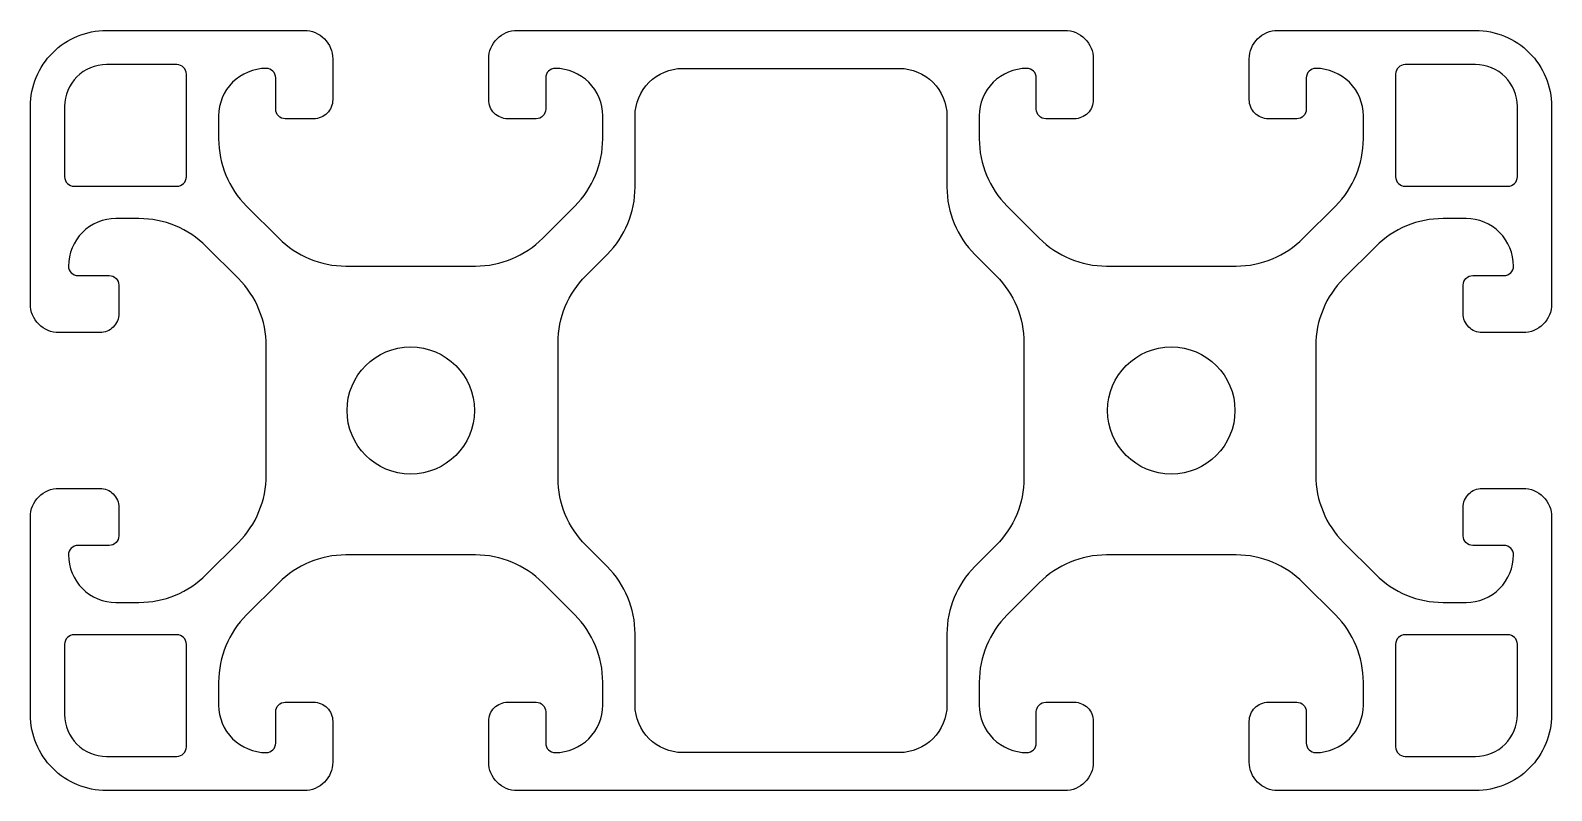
# Model space of a CAD drawing. Header units: millimetres. Extents: x -54.4 to 25.6, y -40 to 0.
import ezdxf

# ---------------------------------------------------------------- set-up
doc = ezdxf.new("R2010")
doc.units = ezdxf.units.MM
doc.layers.get('0').update_dxf_attribs({"linetype": 'CONTINUOUS'})

msp = doc.modelspace()

# ---------------------------------------------------------------- linework, layer by layer
for points in [[(-2, -38, 0.414214), (-1.5, -37.5), (-1.5, -35.85, -0.414214), (-1, -35.35), (0.5, -35.35, -0.414214), (1.5, -36.35), (1.5, -38.5, -0.414214), (0, -40), (-28.8, -40, -0.414214), (-30.3, -38.5), (-30.3, -36.35, -0.414214), (-29.3, -35.35), (-27.8, -35.35, -0.414214), (-27.3, -35.85), (-27.3, -37.5, 0.414214), (-26.8, -38, 0.414214), (-24.3, -35.5), (-24.3, -34.292, 0.198912), (-25.764, -30.757), (-27.457, -29.064, 0.198912), (-30.992, -27.6), (-37.808, -27.6, 0.198912), (-41.343, -29.064), (-43.036, -30.757, 0.198912), (-44.5, -34.292), (-44.5, -35.5, 0.414214), (-42, -38, 0.414214), (-41.5, -37.5), (-41.5, -35.85, -0.414214), (-41, -35.35), (-39.5, -35.35, -0.414214), (-38.5, -36.35), (-38.5, -38.5, -0.414214), (-40, -40), (-50.4, -40, -0.414214), (-54.4, -36), (-54.4, -25.6, -0.414214), (-52.9, -24.1), (-50.75, -24.1, -0.414214), (-49.75, -25.1), (-49.75, -26.6, -0.414214), (-50.25, -27.1), (-51.9, -27.1, 0.414214), (-52.4, -27.6, 0.414214), (-49.9, -30.1), (-48.692, -30.1, 0.198912), (-45.157, -28.636), (-43.464, -26.943, 0.198912), (-42, -23.408), (-42, -16.592, 0.198912), (-43.464, -13.057), (-45.157, -11.364, 0.198912), (-48.692, -9.9), (-49.9, -9.9, 0.414214), (-52.4, -12.4, 0.414214), (-51.9, -12.9), (-50.25, -12.9, -0.414214), (-49.75, -13.4), (-49.75, -14.9, -0.414214), (-50.75, -15.9), (-52.9, -15.9, -0.414214), (-54.4, -14.4), (-54.4, -4, -0.414214), (-50.4, 0), (-40, 0, -0.414214), (-38.5, -1.5), (-38.5, -3.65, -0.414214), (-39.5, -4.65), (-41, -4.65, -0.414214), (-41.5, -4.15), (-41.5, -2.5, 0.414214), (-42, -2, 0.414214), (-44.5, -4.5), (-44.5, -5.708, 0.198912), (-43.036, -9.243), (-41.343, -10.936, 0.198912), (-37.808, -12.4), (-30.992, -12.4, 0.198912), (-27.457, -10.936), (-25.764, -9.243, 0.198912), (-24.3, -5.708), (-24.3, -4.5, 0.414214), (-26.8, -2, 0.414214), (-27.3, -2.5), (-27.3, -4.15, -0.414214), (-27.8, -4.65), (-29.3, -4.65, -0.414214), (-30.3, -3.65), (-30.3, -1.5, -0.414214), (-28.8, 0), (0, 0, -0.414214), (1.5, -1.5), (1.5, -3.65, -0.414214), (0.5, -4.65), (-1, -4.65, -0.414214), (-1.5, -4.15), (-1.5, -2.5, 0.414214), (-2, -2, 0.414214), (-4.5, -4.5), (-4.5, -5.708, 0.198912), (-3.036, -9.243), (-1.343, -10.936, 0.198912), (2.192, -12.4), (9.008, -12.4, 0.198912), (12.543, -10.936), (14.236, -9.243, 0.198912), (15.7, -5.708), (15.7, -4.5, 0.414214), (13.2, -2, 0.414214), (12.7, -2.5), (12.7, -4.15, -0.414214), (12.2, -4.65), (10.7, -4.65, -0.414214), (9.7, -3.65), (9.7, -1.5, -0.414214), (11.2, 0), (21.6, 0, -0.414214), (25.6, -4), (25.6, -14.4, -0.414214), (24.1, -15.9), (21.95, -15.9, -0.414214), (20.95, -14.9), (20.95, -13.4, -0.414214), (21.45, -12.9), (23.1, -12.9, 0.414214), (23.6, -12.4, 0.414214), (21.1, -9.9), (19.892, -9.9, 0.198912), (16.357, -11.364), (14.664, -13.057, 0.198912), (13.2, -16.592), (13.2, -23.408, 0.198912), (14.664, -26.943), (16.357, -28.636, 0.198912), (19.892, -30.1), (21.1, -30.1, 0.414214), (23.6, -27.6, 0.414214), (23.1, -27.1), (21.45, -27.1, -0.414214), (20.95, -26.6), (20.95, -25.1, -0.414214), (21.95, -24.1), (24.1, -24.1, -0.414214), (25.6, -25.6), (25.6, -36, -0.414214), (21.6, -40), (11.2, -40, -0.414214), (9.7, -38.5), (9.7, -36.35, -0.414214), (10.7, -35.35), (12.2, -35.35, -0.414214), (12.7, -35.85), (12.7, -37.5, 0.414214), (13.2, -38, 0.414214), (15.7, -35.5), (15.7, -34.292, 0.198912), (14.236, -30.757), (12.543, -29.064, 0.198912), (9.008, -27.6), (2.192, -27.6, 0.198912), (-1.343, -29.064), (-3.036, -30.757, 0.198912), (-4.5, -34.292), (-4.5, -35.5, 0.414214)], [(-2, -38, 0.414214), (-1.5, -37.5), (-1.5, -35.85, -0.414214), (-1, -35.35), (0.5, -35.35, -0.414214), (1.5, -36.35), (1.5, -38.5, -0.414214), (0, -40), (-28.8, -40, -0.414214), (-30.3, -38.5), (-30.3, -36.35, -0.414214), (-29.3, -35.35), (-27.8, -35.35, -0.414214), (-27.3, -35.85), (-27.3, -37.5, 0.414214), (-26.8, -38, 0.414214), (-24.3, -35.5), (-24.3, -34.292, 0.198912), (-25.764, -30.757), (-27.457, -29.064, 0.198912), (-30.992, -27.6), (-37.808, -27.6, 0.198912), (-41.343, -29.064), (-43.036, -30.757, 0.198912), (-44.5, -34.292), (-44.5, -35.5, 0.414214), (-42, -38, 0.414214), (-41.5, -37.5), (-41.5, -35.85, -0.414214), (-41, -35.35), (-39.5, -35.35, -0.414214), (-38.5, -36.35), (-38.5, -38.5, -0.414214), (-40, -40), (-50.4, -40, -0.414214), (-54.4, -36), (-54.4, -25.6, -0.414214), (-52.9, -24.1), (-50.75, -24.1, -0.414214), (-49.75, -25.1), (-49.75, -26.6, -0.414214), (-50.25, -27.1), (-51.9, -27.1, 0.414214), (-52.4, -27.6, 0.414214), (-49.9, -30.1), (-48.692, -30.1, 0.198912), (-45.157, -28.636), (-43.464, -26.943, 0.198912), (-42, -23.408), (-42, -16.592, 0.198912), (-43.464, -13.057), (-45.157, -11.364, 0.198912), (-48.692, -9.9), (-49.9, -9.9, 0.414214), (-52.4, -12.4, 0.414214), (-51.9, -12.9), (-50.25, -12.9, -0.414214), (-49.75, -13.4), (-49.75, -14.9, -0.414214), (-50.75, -15.9), (-52.9, -15.9, -0.414214), (-54.4, -14.4), (-54.4, -4, -0.414214), (-50.4, 0), (-40, 0, -0.414214), (-38.5, -1.5), (-38.5, -3.65, -0.414214), (-39.5, -4.65), (-41, -4.65, -0.414214), (-41.5, -4.15), (-41.5, -2.5, 0.414214), (-42, -2, 0.414214), (-44.5, -4.5), (-44.5, -5.708, 0.198912), (-43.036, -9.243), (-41.343, -10.936, 0.198912), (-37.808, -12.4), (-30.992, -12.4, 0.198912), (-27.457, -10.936), (-25.764, -9.243, 0.198912), (-24.3, -5.708), (-24.3, -4.5, 0.414214), (-26.8, -2, 0.414214), (-27.3, -2.5), (-27.3, -4.15, -0.414214), (-27.8, -4.65), (-29.3, -4.65, -0.414214), (-30.3, -3.65), (-30.3, -1.5, -0.414214), (-28.8, 0), (0, 0, -0.414214), (1.5, -1.5), (1.5, -3.65, -0.414214), (0.5, -4.65), (-1, -4.65, -0.414214), (-1.5, -4.15), (-1.5, -2.5, 0.414214), (-2, -2, 0.414214), (-4.5, -4.5), (-4.5, -5.708, 0.198912), (-3.036, -9.243), (-1.343, -10.936, 0.198912), (2.192, -12.4), (9.008, -12.4, 0.198912), (12.543, -10.936), (14.236, -9.243, 0.198912), (15.7, -5.708), (15.7, -4.5, 0.414214), (13.2, -2, 0.414214), (12.7, -2.5), (12.7, -4.15, -0.414214), (12.2, -4.65), (10.7, -4.65, -0.414214), (9.7, -3.65), (9.7, -1.5, -0.414214), (11.2, 0), (21.6, 0, -0.414214), (25.6, -4), (25.6, -14.4, -0.414214), (24.1, -15.9), (21.95, -15.9, -0.414214), (20.95, -14.9), (20.95, -13.4, -0.414214), (21.45, -12.9), (23.1, -12.9, 0.414214), (23.6, -12.4, 0.414214), (21.1, -9.9), (19.892, -9.9, 0.198912), (16.357, -11.364), (14.664, -13.057, 0.198912), (13.2, -16.592), (13.2, -23.408, 0.198912), (14.664, -26.943), (16.357, -28.636, 0.198912), (19.892, -30.1), (21.1, -30.1, 0.414214), (23.6, -27.6, 0.414214), (23.1, -27.1), (21.45, -27.1, -0.414214), (20.95, -26.6), (20.95, -25.1, -0.414214), (21.95, -24.1), (24.1, -24.1, -0.414214), (25.6, -25.6), (25.6, -36, -0.414214), (21.6, -40), (11.2, -40, -0.414214), (9.7, -38.5), (9.7, -36.35, -0.414214), (10.7, -35.35), (12.2, -35.35, -0.414214), (12.7, -35.85), (12.7, -37.5, 0.414214), (13.2, -38, 0.414214), (15.7, -35.5), (15.7, -34.292, 0.198912), (14.236, -30.757), (12.543, -29.064, 0.198912), (9.008, -27.6), (2.192, -27.6, 0.198912), (-1.343, -29.064), (-3.036, -30.757, 0.198912), (-4.5, -34.292), (-4.5, -35.5, 0.414214)], [(-52.6, -7.7, 0.414214), (-52.1, -8.2), (-46.7, -8.2, 0.414213), (-46.2, -7.7), (-46.2, -2.3, 0.414214), (-46.7, -1.8), (-50.4, -1.8, 0.414214), (-52.6, -4)], [(-52.6, -7.7, 0.414214), (-52.1, -8.2), (-46.7, -8.2, 0.414213), (-46.2, -7.7), (-46.2, -2.3, 0.414214), (-46.7, -1.8), (-50.4, -1.8, 0.414214), (-52.6, -4)], [(-6.2, -8.25, 0.198912), (-4.736, -11.786), (-3.614, -12.907, -0.198912), (-2.15, -16.442), (-2.15, -23.558, -0.198912), (-3.614, -27.093), (-4.736, -28.214, 0.198912), (-6.2, -31.75), (-6.2, -35.5, -0.414214), (-8.7, -38), (-20.1, -38, -0.414214), (-22.6, -35.5), (-22.6, -31.75, 0.198912), (-24.064, -28.214), (-25.186, -27.093, -0.198912), (-26.65, -23.558), (-26.65, -16.442, -0.198912), (-25.186, -12.907), (-24.064, -11.786, 0.198912), (-22.6, -8.25), (-22.6, -4.5, -0.414214), (-20.1, -2), (-8.7, -2, -0.414214), (-6.2, -4.5)], [(-6.2, -8.25, 0.198912), (-4.736, -11.786), (-3.614, -12.907, -0.198912), (-2.15, -16.442), (-2.15, -23.558, -0.198912), (-3.614, -27.093), (-4.736, -28.214, 0.198912), (-6.2, -31.75), (-6.2, -35.5, -0.414214), (-8.7, -38), (-20.1, -38, -0.414214), (-22.6, -35.5), (-22.6, -31.75, 0.198912), (-24.064, -28.214), (-25.186, -27.093, -0.198912), (-26.65, -23.558), (-26.65, -16.442, -0.198912), (-25.186, -12.907), (-24.064, -11.786, 0.198912), (-22.6, -8.25), (-22.6, -4.5, -0.414214), (-20.1, -2), (-8.7, -2, -0.414214), (-6.2, -4.5)], [(23.3, -8.2, 0.414214), (23.8, -7.7), (23.8, -4, 0.414214), (21.6, -1.8), (17.9, -1.8, 0.414214), (17.4, -2.3), (17.4, -7.7, 0.414213), (17.9, -8.2)], [(23.3, -8.2, 0.414214), (23.8, -7.7), (23.8, -4, 0.414214), (21.6, -1.8), (17.9, -1.8, 0.414214), (17.4, -2.3), (17.4, -7.7, 0.414213), (17.9, -8.2)], [(-46.7, -38.2, 0.414214), (-46.2, -37.7), (-46.2, -32.3, 0.414213), (-46.7, -31.8), (-52.1, -31.8, 0.414214), (-52.6, -32.3), (-52.6, -36, 0.414214), (-50.4, -38.2)], [(-46.7, -38.2, 0.414214), (-46.2, -37.7), (-46.2, -32.3, 0.414213), (-46.7, -31.8), (-52.1, -31.8, 0.414214), (-52.6, -32.3), (-52.6, -36, 0.414214), (-50.4, -38.2)], [(17.4, -37.7, 0.414214), (17.9, -38.2), (21.6, -38.2, 0.414214), (23.8, -36), (23.8, -32.3, 0.414214), (23.3, -31.8), (17.9, -31.8, 0.414213), (17.4, -32.3)], [(17.4, -37.7, 0.414214), (17.9, -38.2), (21.6, -38.2, 0.414214), (23.8, -36), (23.8, -32.3, 0.414214), (23.3, -31.8), (17.9, -31.8, 0.414213), (17.4, -32.3)]]:
    msp.add_lwpolyline(points, format="xyb", close=True)
for centre in [(-34.4, -20), (-34.4, -20), (5.6, -20), (5.6, -20)]:
    msp.add_circle(centre, 3.35)

doc.saveas('drawing.dxf')
